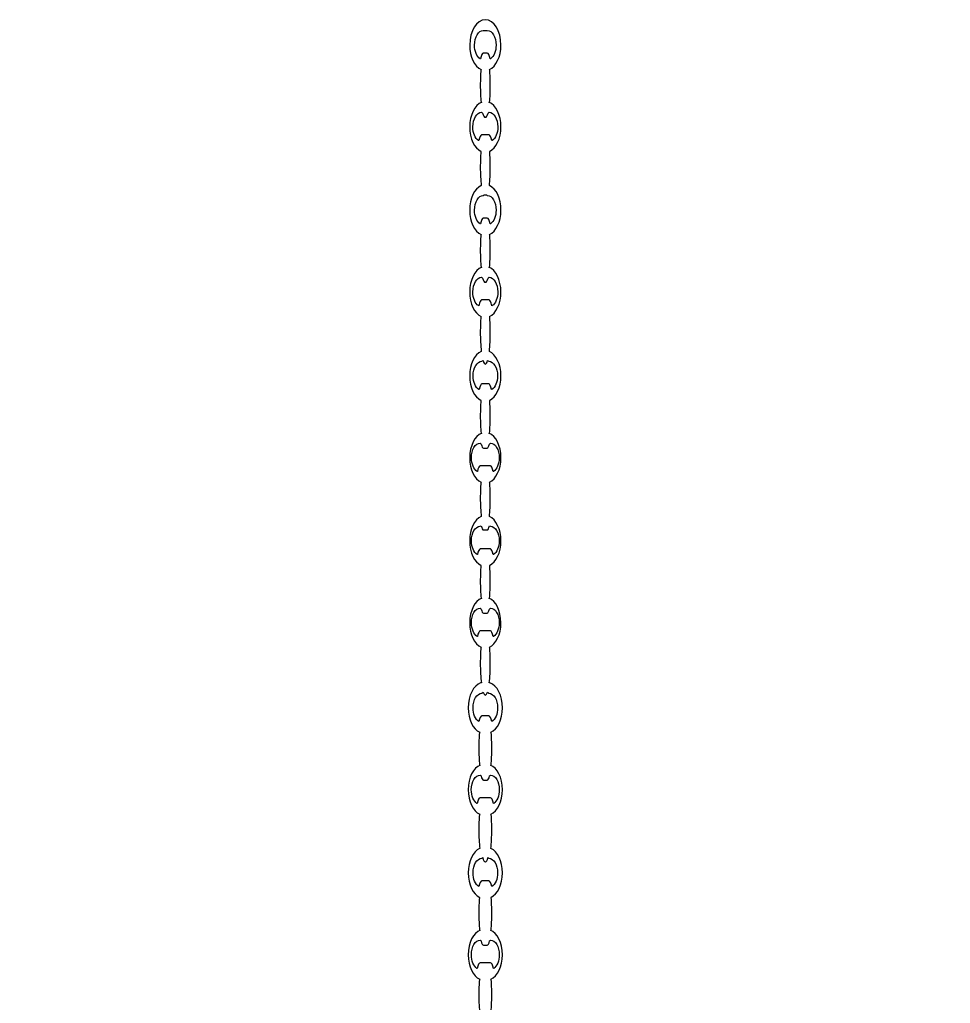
# Model space of a CAD drawing. Header units: centimetres. Extents: x -4.6 to 4.6, y -10 to 9.8.
# Drawn here: x -4.57 to 4.57, y 0.11 to 9.77 of the extents above; entities that cross this region are included whole.
import ezdxf

# ---------------------------------------------------------------- set-up
doc = ezdxf.new("R2010")
doc.units = ezdxf.units.CM
doc.header["$MEASUREMENT"] = 0
doc.layers.add('Camada 1', color=7, linetype='Continuous')

msp = doc.modelspace()

# ---------------------------------------------------------------- linework, layer by layer
at = {"layer": 'Camada 1'}
for points, knots in [([(0.22364, -3.72761), (0.48933, -3.82469), (0.67899, -4.07964), (0.67899, -4.37891), (0.67899, -4.37891), (0.81279, -4.36677), (4.57064, -7.48014), (1.90729, -8.47739), (1.90729, -8.47739), (1.90729, -8.47739), (1.90824, -8.47596), (1.90824, -8.47596), (1.90824, -8.47596), (2.31419, -8.7538), (2.29757, -9.52284), (2.00349, -9.69122), (2.00349, -9.69122), (1.41426, -9.98269), (1.21318, -9.41137), (1.31134, -9.2618), (1.31134, -9.2618), (1.40942, -9.11213), (1.52822, -9.04767), (1.69954, -9.16266), (1.69954, -9.16266), (1.8602, -9.27011), (1.68951, -9.53133), (1.55584, -9.45121), (1.55584, -9.45121), (1.71247, -9.56551), (1.8635, -9.48719), (1.9221, -9.36869), (1.9221, -9.36869), (1.96896, -9.27466), (2.00394, -9.13255), (1.88273, -8.97745), (1.88273, -8.97745), (1.88273, -8.97745), (0.05867, -8.97744), (0.05867, -8.97744), (0.05867, -8.97744), (0.05867, -8.97744), (0.00004, -8.97744), (0.00004, -8.97744), (0.00004, -8.97744), (0.00004, -8.97744), (-1.88271, -8.97744), (-1.88271, -8.97744), (-1.88271, -8.97744), (-2.00392, -9.13254), (-1.96896, -9.27465), (-1.92208, -9.36868), (-1.92208, -9.36868), (-1.86345, -9.48719), (-1.71245, -9.5655), (-1.55582, -9.4512), (-1.55582, -9.4512), (-1.68946, -9.53129), (-1.86014, -9.27007), (-1.69949, -9.16265), (-1.69949, -9.16265), (-1.5282, -9.04766), (-1.40937, -9.11211), (-1.31129, -9.26179), (-1.31129, -9.26179), (-1.21316, -9.41136), (-1.41424, -9.98267), (-2.00344, -9.69121), (-2.00344, -9.69121), (-2.29752, -9.52286), (-2.31414, -8.75379), (-1.90822, -8.47595), (-1.90822, -8.47595), (-1.90822, -8.47595), (-1.90724, -8.47738), (-1.90724, -8.47738), (-1.90724, -8.47738), (-4.57061, -7.48014), (-0.81276, -4.36676), (-0.67896, -4.37891), (-0.67896, -4.37891), (-0.67896, -4.07961), (-0.48933, -3.82469), (-0.22361, -3.72761), (-0.22361, -3.72761), (-0.22361, -3.72761), (-0.21784, -3.68856), (-0.21784, -3.68856), (-0.21784, -3.68856), (-0.24337, -3.6517), (-0.25835, -3.60696), (-0.25835, -3.55876), (-0.25835, -3.55876), (-0.25835, -3.43274), (-0.15625, -3.33064), (-0.03023, -3.33064), (-0.03023, -3.33064), (-0.03023, -3.33064), (-0.03833, -3.31688), (-0.03833, -3.31688), (-0.03833, -3.31688), (-0.05188, -3.26068), (-0.06079, -3.16321), (-0.06079, -3.05238), (-0.06079, -3.05238), (-0.06079, -2.99859), (-0.0587, -2.94795), (-0.05494, -2.9036), (-0.05494, -2.9036), (-0.05494, -2.9036), (-0.05211, -2.89852), (-0.05211, -2.89852), (-0.05211, -2.89852), (-0.11709, -2.86957), (-0.16485, -2.77298), (-0.16485, -2.6582), (-0.16485, -2.6582), (-0.16485, -2.54051), (-0.11468, -2.44188), (-0.04716, -2.41579), (-0.04716, -2.41579), (-0.04716, -2.41579), (-0.05317, -2.41624), (-0.05317, -2.41624), (-0.05317, -2.41624), (-0.05796, -2.36766), (-0.06082, -2.31012), (-0.06082, -2.24847), (-0.06082, -2.24847), (-0.06082, -2.19468), (-0.05873, -2.14404), (-0.05497, -2.09969), (-0.05497, -2.09969), (-0.05497, -2.09969), (-0.05219, -2.09461), (-0.05219, -2.09461), (-0.05219, -2.09461), (-0.11712, -2.06566), (-0.16488, -1.96907), (-0.16488, -1.85429), (-0.16488, -1.85429), (-0.16488, -1.73988), (-0.11749, -1.6435), (-0.0528, -1.61426), (-0.0528, -1.61426), (-0.0528, -1.61426), (-0.05169, -1.61421), (-0.05169, -1.61421), (-0.05169, -1.61421), (-0.05738, -1.56275), (-0.06074, -1.49975), (-0.06074, -1.43178), (-0.06074, -1.43178), (-0.06074, -1.37799), (-0.05865, -1.32735), (-0.05497, -1.283), (-0.05497, -1.283), (-0.05497, -1.283), (-0.05214, -1.27792), (-0.05214, -1.27792), (-0.05214, -1.27792), (-0.11712, -1.24897), (-0.16488, -1.15238), (-0.16488, -1.0376), (-0.16488, -1.0376), (-0.16488, -0.91991), (-0.11471, -0.82125), (-0.04719, -0.79516), (-0.04719, -0.79516), (-0.04719, -0.79516), (-0.0532, -0.79561), (-0.0532, -0.79561), (-0.0532, -0.79561), (-0.05799, -0.74703), (-0.06077, -0.68949), (-0.06077, -0.62784), (-0.06077, -0.62784), (-0.06077, -0.57405), (-0.05868, -0.52338), (-0.055, -0.47906), (-0.055, -0.47906), (-0.055, -0.47906), (-0.05222, -0.47398), (-0.05222, -0.47398), (-0.05222, -0.47398), (-0.11715, -0.44503), (-0.16491, -0.34841), (-0.16491, -0.23366), (-0.16491, -0.23366), (-0.16491, -0.1187), (-0.11699, -0.02191), (-0.05185, 0.00682), (-0.05185, 0.00682), (-0.05185, 0.00682), (-0.05132, 0.00992), (-0.05132, 0.00992), (-0.05132, 0.00992), (-0.0573, 0.06215), (-0.06082, 0.12668), (-0.06082, 0.1965), (-0.06082, 0.1965), (-0.06082, 0.25029), (-0.05873, 0.30093), (-0.05497, 0.34528), (-0.05497, 0.34528), (-0.05497, 0.34528), (-0.05214, 0.35036), (-0.05214, 0.35036), (-0.05214, 0.35036), (-0.11712, 0.37931), (-0.16488, 0.4759), (-0.16488, 0.59068), (-0.16488, 0.59068), (-0.16488, 0.70837), (-0.11471, 0.807), (-0.04719, 0.83312), (-0.04719, 0.83312), (-0.04719, 0.83312), (-0.0532, 0.83267), (-0.0532, 0.83267), (-0.0532, 0.83267), (-0.05799, 0.88125), (-0.06085, 0.93879), (-0.06085, 1.00044), (-0.06085, 1.00044), (-0.06085, 1.05423), (-0.05876, 1.10487), (-0.055, 1.14922), (-0.055, 1.14922), (-0.055, 1.14922), (-0.05222, 1.1543), (-0.05222, 1.1543), (-0.05222, 1.1543), (-0.11715, 1.18325), (-0.16491, 1.27984), (-0.16491, 1.39462), (-0.16491, 1.39462), (-0.16491, 1.50903), (-0.11752, 1.60541), (-0.05283, 1.63465), (-0.05283, 1.63465), (-0.05283, 1.63465), (-0.05172, 1.63473), (-0.05172, 1.63473), (-0.05172, 1.63473), (-0.05741, 1.68619), (-0.06077, 1.74916), (-0.06077, 1.81713), (-0.06077, 1.81713), (-0.06077, 1.87092), (-0.05868, 1.92159), (-0.055, 1.96591), (-0.055, 1.96591), (-0.055, 1.96591), (-0.05217, 1.97099), (-0.05217, 1.97099), (-0.05217, 1.97099), (-0.11715, 1.99994), (-0.16491, 2.09656), (-0.16491, 2.21131), (-0.16491, 2.21131), (-0.16491, 2.329), (-0.11474, 2.42763), (-0.04722, 2.45375), (-0.04722, 2.45375), (-0.04722, 2.45375), (-0.05323, 2.4533), (-0.05323, 2.4533), (-0.05323, 2.4533), (-0.05802, 2.50188), (-0.0608, 2.55942), (-0.0608, 2.62107), (-0.0608, 2.62107), (-0.0608, 2.67486), (-0.05871, 2.7255), (-0.05503, 2.76985), (-0.05503, 2.76985), (-0.05503, 2.76985), (-0.05225, 2.77493), (-0.05225, 2.77493), (-0.05225, 2.77493), (-0.11718, 2.80385), (-0.16494, 2.90047), (-0.16494, 3.01525), (-0.16494, 3.01525), (-0.16494, 3.13564), (-0.11247, 3.23607), (-0.0426, 3.25933), (-0.0426, 3.25933), (-0.0426, 3.25933), (-0.0354, 3.25997), (-0.0354, 3.25997), (-0.0354, 3.25997), (-0.04207, 3.31376), (-0.04604, 3.38189), (-0.04604, 3.45603), (-0.04604, 3.45603), (-0.04604, 3.50982), (-0.04395, 3.56046), (-0.04019, 3.60481), (-0.04019, 3.60481), (-0.04019, 3.60481), (-0.03736, 3.60989), (-0.03736, 3.60989), (-0.03736, 3.60989), (-0.10234, 3.63884), (-0.15013, 3.73546), (-0.15013, 3.85021), (-0.15013, 3.85021), (-0.15013, 3.9679), (-0.09996, 4.06656), (-0.03244, 4.09265), (-0.03244, 4.09265), (-0.03244, 4.09265), (-0.03842, 4.0922), (-0.03842, 4.0922), (-0.03842, 4.0922), (-0.04321, 4.1408), (-0.04607, 4.19832), (-0.04607, 4.25997), (-0.04607, 4.25997), (-0.04607, 4.31376), (-0.04398, 4.36443), (-0.04022, 4.40875), (-0.04022, 4.40875), (-0.04022, 4.40875), (-0.03747, 4.41383), (-0.03747, 4.41383), (-0.03747, 4.41383), (-0.10237, 4.44278), (-0.15016, 4.5394), (-0.15016, 4.65415), (-0.15016, 4.65415), (-0.15016, 4.76856), (-0.10275, 4.86494), (-0.03808, 4.89418), (-0.03808, 4.89418), (-0.03808, 4.89418), (-0.03697, 4.89426), (-0.03697, 4.89426), (-0.03697, 4.89426), (-0.04274, 4.94572), (-0.0461, 5.00869), (-0.0461, 5.07669), (-0.0461, 5.07669), (-0.0461, 5.13048), (-0.04401, 5.18112), (-0.04033, 5.22547), (-0.04033, 5.22547), (-0.04033, 5.22547), (-0.0375, 5.23055), (-0.0375, 5.23055), (-0.0375, 5.23055), (-0.10248, 5.2595), (-0.15024, 5.35609), (-0.15024, 5.47087), (-0.15024, 5.47087), (-0.15024, 5.58856), (-0.10002, 5.68719), (-0.03247, 5.71331), (-0.03247, 5.71331), (-0.03247, 5.71331), (-0.03853, 5.71286), (-0.03853, 5.71286), (-0.03853, 5.71286), (-0.04332, 5.76144), (-0.0461, 5.81898), (-0.0461, 5.88063), (-0.0461, 5.88063), (-0.0461, 5.93442), (-0.04401, 5.98506), (-0.04025, 6.02941), (-0.04025, 6.02941), (-0.04025, 6.02941), (-0.0375, 6.03449), (-0.0375, 6.03449), (-0.0375, 6.03449), (-0.10248, 6.06344), (-0.15024, 6.16006), (-0.15024, 6.27481), (-0.15024, 6.27481), (-0.15024, 6.38977), (-0.10232, 6.48656), (-0.03721, 6.51529), (-0.03721, 6.51529), (-0.03721, 6.51529), (-0.0366, 6.51839), (-0.0366, 6.51839), (-0.0366, 6.51839), (-0.04261, 6.57062), (-0.0461, 6.63515), (-0.0461, 6.70497), (-0.0461, 6.70497), (-0.0461, 6.75876), (-0.04401, 6.8094), (-0.04025, 6.85372), (-0.04025, 6.85372), (-0.04025, 6.85372), (-0.03742, 6.8588), (-0.03742, 6.8588), (-0.03742, 6.8588), (-0.1024, 6.88775), (-0.15019, 6.98437), (-0.15019, 7.09912), (-0.15019, 7.09912), (-0.15019, 7.21681), (-0.10002, 7.31544), (-0.0325, 7.34156), (-0.0325, 7.34156), (-0.0325, 7.34156), (-0.03848, 7.34111), (-0.03848, 7.34111), (-0.03848, 7.34111), (-0.04327, 7.38969), (-0.04613, 7.44723), (-0.04613, 7.50888), (-0.04613, 7.50888), (-0.04613, 7.56267), (-0.04404, 7.61331), (-0.04028, 7.65766), (-0.04028, 7.65766), (-0.04028, 7.65766), (-0.03753, 7.66274), (-0.03753, 7.66274), (-0.03753, 7.66274), (-0.10243, 7.69169), (-0.15022, 7.78828), (-0.15022, 7.90306), (-0.15022, 7.90306), (-0.15022, 8.01747), (-0.10281, 8.11385), (-0.03814, 8.14309), (-0.03814, 8.14309), (-0.03814, 8.14309), (-0.03703, 8.14317), (-0.03703, 8.14317), (-0.03703, 8.14317), (-0.0428, 8.19463), (-0.04616, 8.2576), (-0.04616, 8.3256), (-0.04616, 8.3256), (-0.04616, 8.37939), (-0.04407, 8.43003), (-0.04039, 8.47438), (-0.04039, 8.47438), (-0.04039, 8.47438), (-0.03756, 8.47946), (-0.03756, 8.47946), (-0.03756, 8.47946), (-0.10254, 8.50841), (-0.1503, 8.60503), (-0.1503, 8.71978), (-0.1503, 8.71978), (-0.1503, 8.83747), (-0.10008, 8.9361), (-0.03253, 8.96219), (-0.03253, 8.96219), (-0.03253, 8.96219), (-0.03859, 8.96174), (-0.03859, 8.96174), (-0.03859, 8.96174), (-0.04338, 9.01032), (-0.04616, 9.06786), (-0.04616, 9.12951), (-0.04616, 9.12951), (-0.04616, 9.1833), (-0.04407, 9.23397), (-0.04031, 9.27829), (-0.04031, 9.27829), (-0.04031, 9.27829), (-0.03756, 9.28337), (-0.03756, 9.28337), (-0.03756, 9.28337), (-0.10254, 9.31232), (-0.1503, 9.40894), (-0.1503, 9.52369), (-0.1503, 9.52369), (-0.1503, 9.6613), (-0.08164, 9.77285), (0.00303, 9.77285), (0.00303, 9.77285), (0.08772, 9.77285), (0.15636, 9.6613), (0.15636, 9.52369), (0.15636, 9.52369), (0.15636, 9.40891), (0.10858, 9.31229), (0.04359, 9.28337), (0.04359, 9.28337), (0.04359, 9.28337), (0.04634, 9.27829), (0.04634, 9.27829), (0.04634, 9.27829), (0.0501, 9.23397), (0.05219, 9.18333), (0.05219, 9.12951), (0.05219, 9.12951), (0.05219, 9.06786), (0.04944, 9.01032), (0.04465, 8.96174), (0.04465, 8.96174), (0.04465, 8.96174), (0.03859, 8.96219), (0.03859, 8.96219), (0.03859, 8.96219), (0.10614, 8.9361), (0.15636, 8.83747), (0.15636, 8.71978), (0.15636, 8.71978), (0.15636, 8.605), (0.10858, 8.50838), (0.04359, 8.47946), (0.04359, 8.47946), (0.04359, 8.47946), (0.04642, 8.47438), (0.04642, 8.47438), (0.04642, 8.47438), (0.0501, 8.43006), (0.05219, 8.37942), (0.05219, 8.3256), (0.05219, 8.3256), (0.05219, 8.25763), (0.04883, 8.19466), (0.04306, 8.14317), (0.04306, 8.14317), (0.04306, 8.14317), (0.04417, 8.14309), (0.04417, 8.14309), (0.04417, 8.14309), (0.10886, 8.11385), (0.15625, 8.01747), (0.15625, 7.90306), (0.15625, 7.90306), (0.15625, 7.78828), (0.10847, 7.69168), (0.04356, 7.66274), (0.04356, 7.66274), (0.04356, 7.66274), (0.04631, 7.65766), (0.04631, 7.65766), (0.04631, 7.65766), (0.05007, 7.61334), (0.05216, 7.5627), (0.05216, 7.50888), (0.05216, 7.50888), (0.05216, 7.44721), (0.04933, 7.38969), (0.04454, 7.34111), (0.04454, 7.34111), (0.04454, 7.34111), (0.03853, 7.34156), (0.03853, 7.34156), (0.03853, 7.34156), (0.10608, 7.31547), (0.15622, 7.21684), (0.15622, 7.09912), (0.15622, 7.09912), (0.15622, 6.98434), (0.10844, 6.88772), (0.04345, 6.8588), (0.04345, 6.8588), (0.04345, 6.8588), (0.04628, 6.85372), (0.04628, 6.85372), (0.04628, 6.85372), (0.05004, 6.8094), (0.05213, 6.75876), (0.05213, 6.70497), (0.05213, 6.70497), (0.05213, 6.63515), (0.04861, 6.57061), (0.04263, 6.51839), (0.04263, 6.51839), (0.04263, 6.51839), (0.04321, 6.51529), (0.04321, 6.51529), (0.04321, 6.51529), (0.10835, 6.48658), (0.15627, 6.38977), (0.15627, 6.27481), (0.15627, 6.27481), (0.15627, 6.16003), (0.10849, 6.06341), (0.0435, 6.03449), (0.0435, 6.03449), (0.0435, 6.03449), (0.04625, 6.02941), (0.04625, 6.02941), (0.04625, 6.02941), (0.05001, 5.98509), (0.0521, 5.93445), (0.0521, 5.88063), (0.0521, 5.88063), (0.0521, 5.81898), (0.04935, 5.76144), (0.04456, 5.71286), (0.04456, 5.71286), (0.04456, 5.71286), (0.0385, 5.71331), (0.0385, 5.71331), (0.0385, 5.71331), (0.10605, 5.68722), (0.15627, 5.58859), (0.15627, 5.47087), (0.15627, 5.47087), (0.15627, 5.35609), (0.10849, 5.25949), (0.0435, 5.23055), (0.0435, 5.23055), (0.0435, 5.23055), (0.04633, 5.22547), (0.04633, 5.22547), (0.04633, 5.22547), (0.05001, 5.18115), (0.0521, 5.13051), (0.0521, 5.07669), (0.0521, 5.07669), (0.0521, 5.00872), (0.04874, 4.94575), (0.04297, 4.89426), (0.04297, 4.89426), (0.04297, 4.89426), (0.04408, 4.89418), (0.04408, 4.89418), (0.04408, 4.89418), (0.10877, 4.86494), (0.15616, 4.76856), (0.15616, 4.65415), (0.15616, 4.65415), (0.15616, 4.53937), (0.10838, 4.44275), (0.04347, 4.41383), (0.04347, 4.41383), (0.04347, 4.41383), (0.04622, 4.40875), (0.04622, 4.40875), (0.04622, 4.40875), (0.04998, 4.36443), (0.05207, 4.31379), (0.05207, 4.25997), (0.05207, 4.25997), (0.05207, 4.19832), (0.04924, 4.1408), (0.04445, 4.0922), (0.04445, 4.0922), (0.04445, 4.0922), (0.03844, 4.09265), (0.03844, 4.09265), (0.03844, 4.09265), (0.10599, 4.06656), (0.15613, 3.96793), (0.15613, 3.85021), (0.15613, 3.85021), (0.15613, 3.73546), (0.10835, 3.63883), (0.04336, 3.60989), (0.04336, 3.60989), (0.04336, 3.60989), (0.04619, 3.60481), (0.04619, 3.60481), (0.04619, 3.60481), (0.04995, 3.56049), (0.05204, 3.50985), (0.05204, 3.45603), (0.05204, 3.45603), (0.05204, 3.38192), (0.0481, 3.31379), (0.04143, 3.25997), (0.04143, 3.25997), (0.04143, 3.25997), (0.0486, 3.25933), (0.0486, 3.25933), (0.0486, 3.25933), (0.11845, 3.2361), (0.17094, 3.13566), (0.17094, 3.01525), (0.17094, 3.01525), (0.17094, 2.90047), (0.12316, 2.80385), (0.05825, 2.77493), (0.05825, 2.77493), (0.05825, 2.77493), (0.061, 2.76985), (0.061, 2.76985), (0.061, 2.76985), (0.06468, 2.72553), (0.06677, 2.67489), (0.06677, 2.62107), (0.06677, 2.62107), (0.06677, 2.5594), (0.06402, 2.50188), (0.0592, 2.4533), (0.0592, 2.4533), (0.0592, 2.4533), (0.05322, 2.45375), (0.05322, 2.45375), (0.05322, 2.45375), (0.12074, 2.42766), (0.17091, 2.32903), (0.17091, 2.21131), (0.17091, 2.21131), (0.17091, 2.09653), (0.12313, 1.99991), (0.05814, 1.97099), (0.05814, 1.97099), (0.05814, 1.97099), (0.06097, 1.96591), (0.06097, 1.96591), (0.06097, 1.96591), (0.06465, 1.92159), (0.06674, 1.87095), (0.06674, 1.81713), (0.06674, 1.81713), (0.06674, 1.74916), (0.06338, 1.68619), (0.05766, 1.63473), (0.05766, 1.63473), (0.05766, 1.63473), (0.0588, 1.63465), (0.0588, 1.63465), (0.0588, 1.63465), (0.12346, 1.60541), (0.17088, 1.50903), (0.17088, 1.39462), (0.17088, 1.39462), (0.17088, 1.27984), (0.1231, 1.18324), (0.05819, 1.1543), (0.05819, 1.1543), (0.05819, 1.1543), (0.06094, 1.14922), (0.06094, 1.14922), (0.06094, 1.14922), (0.0647, 1.1049), (0.06679, 1.05426), (0.06679, 1.00044), (0.06679, 1.00044), (0.06679, 0.93879), (0.06396, 0.88125), (0.05914, 0.83267), (0.05914, 0.83267), (0.05914, 0.83267), (0.05316, 0.83312), (0.05316, 0.83312), (0.05316, 0.83312), (0.12068, 0.80703), (0.17085, 0.7084), (0.17085, 0.59068), (0.17085, 0.59068), (0.17085, 0.4759), (0.12307, 0.3793), (0.05808, 0.35036), (0.05808, 0.35036), (0.05808, 0.35036), (0.06091, 0.34528), (0.06091, 0.34528), (0.06091, 0.34528), (0.06467, 0.30096), (0.06676, 0.25032), (0.06676, 0.1965), (0.06676, 0.1965), (0.06676, 0.12668), (0.06324, 0.06214), (0.05726, 0.00992), (0.05726, 0.00992), (0.05726, 0.00992), (0.05779, 0.00682), (0.05779, 0.00682), (0.05779, 0.00682), (0.12293, -0.02189), (0.17085, -0.1187), (0.17085, -0.23366), (0.17085, -0.23366), (0.17085, -0.34844), (0.12307, -0.44506), (0.05816, -0.47398), (0.05816, -0.47398), (0.05816, -0.47398), (0.06091, -0.47906), (0.06091, -0.47906), (0.06091, -0.47906), (0.06459, -0.52338), (0.06668, -0.57402), (0.06668, -0.62784), (0.06668, -0.62784), (0.06668, -0.68949), (0.06393, -0.74703), (0.05911, -0.79561), (0.05911, -0.79561), (0.05911, -0.79561), (0.05313, -0.79516), (0.05313, -0.79516), (0.05313, -0.79516), (0.12065, -0.82125), (0.17082, -0.91988), (0.17082, -1.0376), (0.17082, -1.0376), (0.17082, -1.15238), (0.12304, -1.24898), (0.05805, -1.27792), (0.05805, -1.27792), (0.05805, -1.27792), (0.06088, -1.283), (0.06088, -1.283), (0.06088, -1.283), (0.06456, -1.32734), (0.06665, -1.37799), (0.06665, -1.43178), (0.06665, -1.43178), (0.06665, -1.49973), (0.06329, -1.56272), (0.05757, -1.61421), (0.05757, -1.61421), (0.05757, -1.61421), (0.05871, -1.61426), (0.05871, -1.61426), (0.05871, -1.61426), (0.12337, -1.6435), (0.17079, -1.73988), (0.17079, -1.85429), (0.17079, -1.85429), (0.17079, -1.96907), (0.12301, -2.06567), (0.0581, -2.09461), (0.0581, -2.09461), (0.0581, -2.09461), (0.06085, -2.09969), (0.06085, -2.09969), (0.06085, -2.09969), (0.06461, -2.14403), (0.0667, -2.19468), (0.0667, -2.24847), (0.0667, -2.24847), (0.0667, -2.31012), (0.06387, -2.36766), (0.05905, -2.41624), (0.05905, -2.41624), (0.05905, -2.41624), (0.05307, -2.41579), (0.05307, -2.41579), (0.05307, -2.41579), (0.12059, -2.44188), (0.17076, -2.54051), (0.17076, -2.6582), (0.17076, -2.6582), (0.17076, -2.77298), (0.12298, -2.86958), (0.05799, -2.89852), (0.05799, -2.89852), (0.05799, -2.89852), (0.06082, -2.9036), (0.06082, -2.9036), (0.06082, -2.9036), (0.06458, -2.94794), (0.06667, -2.99859), (0.06667, -3.05238), (0.06667, -3.05238), (0.06667, -3.16321), (0.05775, -3.26069), (0.04421, -3.31688), (0.04421, -3.31688), (0.04421, -3.31688), (0.03611, -3.33064), (0.03611, -3.33064), (0.03611, -3.33064), (0.1621, -3.33064), (0.26423, -3.43274), (0.26423, -3.55876), (0.26423, -3.55876), (0.26423, -3.60697), (0.24925, -3.65173), (0.22372, -3.68856), (0.22372, -3.68856), (0.22372, -3.68856), (0.22364, -3.72761), (0.22364, -3.72761)], [0, 0, 0, 0, 0.0045455, 0.0045455, 0.0045455, 0.0045455, 0.0090909, 0.0090909, 0.0090909, 0.0090909, 0.0136364, 0.0136364, 0.0136364, 0.0136364, 0.0181818, 0.0181818, 0.0181818, 0.0181818, 0.0227273, 0.0227273, 0.0227273, 0.0227273, 0.0272727, 0.0272727, 0.0272727, 0.0272727, 0.0318182, 0.0318182, 0.0318182, 0.0318182, 0.0363636, 0.0363636, 0.0363636, 0.0363636, 0.0409091, 0.0409091, 0.0409091, 0.0409091, 0.0454545, 0.0454545, 0.0454545, 0.0454545, 0.05, 0.05, 0.05, 0.05, 0.0545455, 0.0545455, 0.0545455, 0.0545455, 0.0590909, 0.0590909, 0.0590909, 0.0590909, 0.0636364, 0.0636364, 0.0636364, 0.0636364, 0.0681818, 0.0681818, 0.0681818, 0.0681818, 0.0727273, 0.0727273, 0.0727273, 0.0727273, 0.0772727, 0.0772727, 0.0772727, 0.0772727, 0.0818182, 0.0818182, 0.0818182, 0.0818182, 0.0863636, 0.0863636, 0.0863636, 0.0863636, 0.0909091, 0.0909091, 0.0909091, 0.0909091, 0.0954545, 0.0954545, 0.0954545, 0.0954545, 0.1, 0.1, 0.1, 0.1, 0.1045455, 0.1045455, 0.1045455, 0.1045455, 0.1090909, 0.1090909, 0.1090909, 0.1090909, 0.1136364, 0.1136364, 0.1136364, 0.1136364, 0.1181818, 0.1181818, 0.1181818, 0.1181818, 0.1227273, 0.1227273, 0.1227273, 0.1227273, 0.1272727, 0.1272727, 0.1272727, 0.1272727, 0.1318182, 0.1318182, 0.1318182, 0.1318182, 0.1363636, 0.1363636, 0.1363636, 0.1363636, 0.1409091, 0.1409091, 0.1409091, 0.1409091, 0.1454545, 0.1454545, 0.1454545, 0.1454545, 0.15, 0.15, 0.15, 0.15, 0.1545455, 0.1545455, 0.1545455, 0.1545455, 0.1590909, 0.1590909, 0.1590909, 0.1590909, 0.1636364, 0.1636364, 0.1636364, 0.1636364, 0.1681818, 0.1681818, 0.1681818, 0.1681818, 0.1727273, 0.1727273, 0.1727273, 0.1727273, 0.1772727, 0.1772727, 0.1772727, 0.1772727, 0.1818182, 0.1818182, 0.1818182, 0.1818182, 0.1863636, 0.1863636, 0.1863636, 0.1863636, 0.1909091, 0.1909091, 0.1909091, 0.1909091, 0.1954545, 0.1954545, 0.1954545, 0.1954545, 0.2, 0.2, 0.2, 0.2, 0.2045455, 0.2045455, 0.2045455, 0.2045455, 0.2090909, 0.2090909, 0.2090909, 0.2090909, 0.2136364, 0.2136364, 0.2136364, 0.2136364, 0.2181818, 0.2181818, 0.2181818, 0.2181818, 0.2227273, 0.2227273, 0.2227273, 0.2227273, 0.2272727, 0.2272727, 0.2272727, 0.2272727, 0.2318182, 0.2318182, 0.2318182, 0.2318182, 0.2363636, 0.2363636, 0.2363636, 0.2363636, 0.2409091, 0.2409091, 0.2409091, 0.2409091, 0.2454545, 0.2454545, 0.2454545, 0.2454545, 0.25, 0.25, 0.25, 0.25, 0.2545455, 0.2545455, 0.2545455, 0.2545455, 0.2590909, 0.2590909, 0.2590909, 0.2590909, 0.2636364, 0.2636364, 0.2636364, 0.2636364, 0.2681818, 0.2681818, 0.2681818, 0.2681818, 0.2727273, 0.2727273, 0.2727273, 0.2727273, 0.2772727, 0.2772727, 0.2772727, 0.2772727, 0.2818182, 0.2818182, 0.2818182, 0.2818182, 0.2863636, 0.2863636, 0.2863636, 0.2863636, 0.2909091, 0.2909091, 0.2909091, 0.2909091, 0.2954545, 0.2954545, 0.2954545, 0.2954545, 0.3, 0.3, 0.3, 0.3, 0.3045455, 0.3045455, 0.3045455, 0.3045455, 0.3090909, 0.3090909, 0.3090909, 0.3090909, 0.3136364, 0.3136364, 0.3136364, 0.3136364, 0.3181818, 0.3181818, 0.3181818, 0.3181818, 0.3227273, 0.3227273, 0.3227273, 0.3227273, 0.3272727, 0.3272727, 0.3272727, 0.3272727, 0.3318182, 0.3318182, 0.3318182, 0.3318182, 0.3363636, 0.3363636, 0.3363636, 0.3363636, 0.3409091, 0.3409091, 0.3409091, 0.3409091, 0.3454545, 0.3454545, 0.3454545, 0.3454545, 0.35, 0.35, 0.35, 0.35, 0.3545455, 0.3545455, 0.3545455, 0.3545455, 0.3590909, 0.3590909, 0.3590909, 0.3590909, 0.3636364, 0.3636364, 0.3636364, 0.3636364, 0.3681818, 0.3681818, 0.3681818, 0.3681818, 0.3727273, 0.3727273, 0.3727273, 0.3727273, 0.3772727, 0.3772727, 0.3772727, 0.3772727, 0.3818182, 0.3818182, 0.3818182, 0.3818182, 0.3863636, 0.3863636, 0.3863636, 0.3863636, 0.3909091, 0.3909091, 0.3909091, 0.3909091, 0.3954545, 0.3954545, 0.3954545, 0.3954545, 0.4, 0.4, 0.4, 0.4, 0.4045455, 0.4045455, 0.4045455, 0.4045455, 0.4090909, 0.4090909, 0.4090909, 0.4090909, 0.4136364, 0.4136364, 0.4136364, 0.4136364, 0.4181818, 0.4181818, 0.4181818, 0.4181818, 0.4227273, 0.4227273, 0.4227273, 0.4227273, 0.4272727, 0.4272727, 0.4272727, 0.4272727, 0.4318182, 0.4318182, 0.4318182, 0.4318182, 0.4363636, 0.4363636, 0.4363636, 0.4363636, 0.4409091, 0.4409091, 0.4409091, 0.4409091, 0.4454545, 0.4454545, 0.4454545, 0.4454545, 0.45, 0.45, 0.45, 0.45, 0.4545455, 0.4545455, 0.4545455, 0.4545455, 0.4590909, 0.4590909, 0.4590909, 0.4590909, 0.4636364, 0.4636364, 0.4636364, 0.4636364, 0.4681818, 0.4681818, 0.4681818, 0.4681818, 0.4727273, 0.4727273, 0.4727273, 0.4727273, 0.4772727, 0.4772727, 0.4772727, 0.4772727, 0.4818182, 0.4818182, 0.4818182, 0.4818182, 0.4863636, 0.4863636, 0.4863636, 0.4863636, 0.4909091, 0.4909091, 0.4909091, 0.4909091, 0.4954545, 0.4954545, 0.4954545, 0.4954545, 0.5, 0.5, 0.5, 0.5, 0.5045455, 0.5045455, 0.5045455, 0.5045455, 0.5090909, 0.5090909, 0.5090909, 0.5090909, 0.5136364, 0.5136364, 0.5136364, 0.5136364, 0.5181818, 0.5181818, 0.5181818, 0.5181818, 0.5227273, 0.5227273, 0.5227273, 0.5227273, 0.5272727, 0.5272727, 0.5272727, 0.5272727, 0.5318182, 0.5318182, 0.5318182, 0.5318182, 0.5363636, 0.5363636, 0.5363636, 0.5363636, 0.5409091, 0.5409091, 0.5409091, 0.5409091, 0.5454545, 0.5454545, 0.5454545, 0.5454545, 0.55, 0.55, 0.55, 0.55, 0.5545455, 0.5545455, 0.5545455, 0.5545455, 0.5590909, 0.5590909, 0.5590909, 0.5590909, 0.5636364, 0.5636364, 0.5636364, 0.5636364, 0.5681818, 0.5681818, 0.5681818, 0.5681818, 0.5727273, 0.5727273, 0.5727273, 0.5727273, 0.5772727, 0.5772727, 0.5772727, 0.5772727, 0.5818182, 0.5818182, 0.5818182, 0.5818182, 0.5863636, 0.5863636, 0.5863636, 0.5863636, 0.5909091, 0.5909091, 0.5909091, 0.5909091, 0.5954545, 0.5954545, 0.5954545, 0.5954545, 0.6, 0.6, 0.6, 0.6, 0.6045455, 0.6045455, 0.6045455, 0.6045455, 0.6090909, 0.6090909, 0.6090909, 0.6090909, 0.6136364, 0.6136364, 0.6136364, 0.6136364, 0.6181818, 0.6181818, 0.6181818, 0.6181818, 0.6227273, 0.6227273, 0.6227273, 0.6227273, 0.6272727, 0.6272727, 0.6272727, 0.6272727, 0.6318182, 0.6318182, 0.6318182, 0.6318182, 0.6363636, 0.6363636, 0.6363636, 0.6363636, 0.6409091, 0.6409091, 0.6409091, 0.6409091, 0.6454545, 0.6454545, 0.6454545, 0.6454545, 0.65, 0.65, 0.65, 0.65, 0.6545455, 0.6545455, 0.6545455, 0.6545455, 0.6590909, 0.6590909, 0.6590909, 0.6590909, 0.6636364, 0.6636364, 0.6636364, 0.6636364, 0.6681818, 0.6681818, 0.6681818, 0.6681818, 0.6727273, 0.6727273, 0.6727273, 0.6727273, 0.6772727, 0.6772727, 0.6772727, 0.6772727, 0.6818182, 0.6818182, 0.6818182, 0.6818182, 0.6863636, 0.6863636, 0.6863636, 0.6863636, 0.6909091, 0.6909091, 0.6909091, 0.6909091, 0.6954545, 0.6954545, 0.6954545, 0.6954545, 0.7, 0.7, 0.7, 0.7, 0.7045455, 0.7045455, 0.7045455, 0.7045455, 0.7090909, 0.7090909, 0.7090909, 0.7090909, 0.7136364, 0.7136364, 0.7136364, 0.7136364, 0.7181818, 0.7181818, 0.7181818, 0.7181818, 0.7227273, 0.7227273, 0.7227273, 0.7227273, 0.7272727, 0.7272727, 0.7272727, 0.7272727, 0.7318182, 0.7318182, 0.7318182, 0.7318182, 0.7363636, 0.7363636, 0.7363636, 0.7363636, 0.7409091, 0.7409091, 0.7409091, 0.7409091, 0.7454545, 0.7454545, 0.7454545, 0.7454545, 0.75, 0.75, 0.75, 0.75, 0.7545455, 0.7545455, 0.7545455, 0.7545455, 0.7590909, 0.7590909, 0.7590909, 0.7590909, 0.7636364, 0.7636364, 0.7636364, 0.7636364, 0.7681818, 0.7681818, 0.7681818, 0.7681818, 0.7727273, 0.7727273, 0.7727273, 0.7727273, 0.7772727, 0.7772727, 0.7772727, 0.7772727, 0.7818182, 0.7818182, 0.7818182, 0.7818182, 0.7863636, 0.7863636, 0.7863636, 0.7863636, 0.7909091, 0.7909091, 0.7909091, 0.7909091, 0.7954545, 0.7954545, 0.7954545, 0.7954545, 0.8, 0.8, 0.8, 0.8, 0.8045455, 0.8045455, 0.8045455, 0.8045455, 0.8090909, 0.8090909, 0.8090909, 0.8090909, 0.8136364, 0.8136364, 0.8136364, 0.8136364, 0.8181818, 0.8181818, 0.8181818, 0.8181818, 0.8227273, 0.8227273, 0.8227273, 0.8227273, 0.8272727, 0.8272727, 0.8272727, 0.8272727, 0.8318182, 0.8318182, 0.8318182, 0.8318182, 0.8363636, 0.8363636, 0.8363636, 0.8363636, 0.8409091, 0.8409091, 0.8409091, 0.8409091, 0.8454545, 0.8454545, 0.8454545, 0.8454545, 0.85, 0.85, 0.85, 0.85, 0.8545455, 0.8545455, 0.8545455, 0.8545455, 0.8590909, 0.8590909, 0.8590909, 0.8590909, 0.8636364, 0.8636364, 0.8636364, 0.8636364, 0.8681818, 0.8681818, 0.8681818, 0.8681818, 0.8727273, 0.8727273, 0.8727273, 0.8727273, 0.8772727, 0.8772727, 0.8772727, 0.8772727, 0.8818182, 0.8818182, 0.8818182, 0.8818182, 0.8863636, 0.8863636, 0.8863636, 0.8863636, 0.8909091, 0.8909091, 0.8909091, 0.8909091, 0.8954545, 0.8954545, 0.8954545, 0.8954545, 0.9, 0.9, 0.9, 0.9, 0.9045455, 0.9045455, 0.9045455, 0.9045455, 0.9090909, 0.9090909, 0.9090909, 0.9090909, 0.9136364, 0.9136364, 0.9136364, 0.9136364, 0.9181818, 0.9181818, 0.9181818, 0.9181818, 0.9227273, 0.9227273, 0.9227273, 0.9227273, 0.9272727, 0.9272727, 0.9272727, 0.9272727, 0.9318182, 0.9318182, 0.9318182, 0.9318182, 0.9363636, 0.9363636, 0.9363636, 0.9363636, 0.9409091, 0.9409091, 0.9409091, 0.9409091, 0.9454545, 0.9454545, 0.9454545, 0.9454545, 0.95, 0.95, 0.95, 0.95, 0.9545455, 0.9545455, 0.9545455, 0.9545455, 0.9590909, 0.9590909, 0.9590909, 0.9590909, 0.9636364, 0.9636364, 0.9636364, 0.9636364, 0.9681818, 0.9681818, 0.9681818, 0.9681818, 0.9727273, 0.9727273, 0.9727273, 0.9727273, 0.9772727, 0.9772727, 0.9772727, 0.9772727, 0.9818182, 0.9818182, 0.9818182, 0.9818182, 0.9863636, 0.9863636, 0.9863636, 0.9863636, 0.9909091, 0.9909091, 0.9909091, 0.9909091, 1, 1, 1, 1]), ([(0.02293, 9.44465), (0.03325, 9.44465), (0.04291, 9.42407), (0.05084, 9.38896), (0.05084, 9.38896), (0.05084, 9.38896), (0.05375, 9.38946), (0.05375, 9.38946), (0.05375, 9.38946), (0.08611, 9.41018), (0.1091, 9.46246), (0.1091, 9.52371), (0.1091, 9.52371), (0.1091, 9.60311), (0.07047, 9.66746), (0.02285, 9.66746), (0.02285, 9.66746), (0.02285, 9.66746), (-0.01639, 9.66745), (-0.01639, 9.66745), (-0.01639, 9.66745), (-0.06402, 9.66745), (-0.10264, 9.6031), (-0.10264, 9.5237), (-0.10264, 9.5237), (-0.10264, 9.46245), (-0.07965, 9.41017), (-0.04732, 9.38945), (-0.04732, 9.38945), (-0.04732, 9.38945), (-0.04441, 9.38895), (-0.04441, 9.38895), (-0.04441, 9.38895), (-0.03647, 9.42406), (-0.02682, 9.44464), (-0.01647, 9.44464), (-0.01647, 9.44464), (-0.01647, 9.44464), (0.02293, 9.44465), (0.02293, 9.44465)], [0, 0, 0, 0, 0.0909091, 0.0909091, 0.0909091, 0.0909091, 0.1818182, 0.1818182, 0.1818182, 0.1818182, 0.2727273, 0.2727273, 0.2727273, 0.2727273, 0.3636364, 0.3636364, 0.3636364, 0.3636364, 0.4545455, 0.4545455, 0.4545455, 0.4545455, 0.5454545, 0.5454545, 0.5454545, 0.5454545, 0.6363636, 0.6363636, 0.6363636, 0.6363636, 0.7272727, 0.7272727, 0.7272727, 0.7272727, 0.8181818, 0.8181818, 0.8181818, 0.8181818, 1, 1, 1, 1]), ([(0.03962, 8.64071), (0.05004, 8.64071), (0.05968, 8.62013), (0.06761, 8.58502), (0.06761, 8.58502), (0.06761, 8.58502), (0.07047, 8.58552), (0.07047, 8.58552), (0.07047, 8.58552), (0.10288, 8.60621), (0.12587, 8.65852), (0.12587, 8.71977), (0.12587, 8.71977), (0.12587, 8.79915), (0.08724, 8.86352), (0.03962, 8.86352), (0.03962, 8.86352), (0.03962, 8.86352), (0.03025, 8.85487), (0.03025, 8.85487), (0.03025, 8.85487), (0.02311, 8.82907), (0.01488, 8.81436), (0.00612, 8.81436), (0.00612, 8.81436), (0.00612, 8.81436), (0.00028, 8.81436), (0.00028, 8.81436), (0.00028, 8.81436), (-0.00848, 8.81436), (-0.01671, 8.82907), (-0.02382, 8.85487), (-0.02382, 8.85487), (-0.02382, 8.85487), (-0.03319, 8.86352), (-0.03319, 8.86352), (-0.03319, 8.86352), (-0.08082, 8.86352), (-0.11944, 8.79917), (-0.11944, 8.71977), (-0.11944, 8.71977), (-0.11944, 8.65852), (-0.09645, 8.60621), (-0.06404, 8.58552), (-0.06404, 8.58552), (-0.06404, 8.58552), (-0.06121, 8.58502), (-0.06121, 8.58502), (-0.06121, 8.58502), (-0.05327, 8.62013), (-0.04362, 8.64071), (-0.03319, 8.64071), (-0.03319, 8.64071), (-0.03319, 8.64071), (0.03962, 8.64071), (0.03962, 8.64071)], [0, 0, 0, 0, 0.0666667, 0.0666667, 0.0666667, 0.0666667, 0.1333333, 0.1333333, 0.1333333, 0.1333333, 0.2, 0.2, 0.2, 0.2, 0.2666667, 0.2666667, 0.2666667, 0.2666667, 0.3333333, 0.3333333, 0.3333333, 0.3333333, 0.4, 0.4, 0.4, 0.4, 0.4666667, 0.4666667, 0.4666667, 0.4666667, 0.5333333, 0.5333333, 0.5333333, 0.5333333, 0.6, 0.6, 0.6, 0.6, 0.6666667, 0.6666667, 0.6666667, 0.6666667, 0.7333333, 0.7333333, 0.7333333, 0.7333333, 0.8, 0.8, 0.8, 0.8, 0.8666667, 0.8666667, 0.8666667, 0.8666667, 1, 1, 1, 1]), ([(0.02293, 7.82402), (0.03333, 7.82402), (0.04291, 7.80344), (0.05084, 7.76833), (0.05084, 7.76833), (0.05084, 7.76833), (0.05375, 7.76881), (0.05375, 7.76881), (0.05375, 7.76881), (0.08619, 7.78953), (0.1091, 7.84181), (0.1091, 7.90306), (0.1091, 7.90306), (0.1091, 7.98246), (0.07047, 8.04681), (0.02285, 8.04681), (0.02285, 8.04681), (0.02285, 8.04681), (0.01393, 8.05287), (0.01393, 8.05287), (0.01393, 8.05287), (0.01393, 8.05287), (-0.00755, 8.05286), (-0.00755, 8.05286), (-0.00755, 8.05286), (-0.00755, 8.05286), (-0.01639, 8.0468), (-0.01639, 8.0468), (-0.01639, 8.0468), (-0.06402, 8.0468), (-0.10264, 7.98245), (-0.10264, 7.90305), (-0.10264, 7.90305), (-0.10264, 7.84183), (-0.07973, 7.78952), (-0.04732, 7.7688), (-0.04732, 7.7688), (-0.04732, 7.7688), (-0.04441, 7.76832), (-0.04441, 7.76832), (-0.04441, 7.76832), (-0.03647, 7.80343), (-0.02689, 7.82401), (-0.01647, 7.82401), (-0.01647, 7.82401), (-0.01647, 7.82401), (0.02293, 7.82402), (0.02293, 7.82402)], [0, 0, 0, 0, 0.0769231, 0.0769231, 0.0769231, 0.0769231, 0.1538462, 0.1538462, 0.1538462, 0.1538462, 0.2307692, 0.2307692, 0.2307692, 0.2307692, 0.3076923, 0.3076923, 0.3076923, 0.3076923, 0.3846154, 0.3846154, 0.3846154, 0.3846154, 0.4615385, 0.4615385, 0.4615385, 0.4615385, 0.5384615, 0.5384615, 0.5384615, 0.5384615, 0.6153846, 0.6153846, 0.6153846, 0.6153846, 0.6923077, 0.6923077, 0.6923077, 0.6923077, 0.7692308, 0.7692308, 0.7692308, 0.7692308, 0.8461538, 0.8461538, 0.8461538, 0.8461538, 1, 1, 1, 1]), ([(0.03962, 7.02008), (0.0501, 7.02008), (0.05968, 6.9995), (0.06761, 6.96439), (0.06761, 6.96439), (0.06761, 6.96439), (0.07047, 6.96489), (0.07047, 6.96489), (0.07047, 6.96489), (0.10296, 6.98558), (0.12587, 7.03789), (0.12587, 7.09914), (0.12587, 7.09914), (0.12587, 7.17854), (0.08724, 7.24289), (0.03962, 7.24289), (0.03962, 7.24289), (0.03962, 7.24289), (0.0302, 7.23424), (0.0302, 7.23424), (0.0302, 7.23424), (0.02314, 7.20844), (0.01491, 7.19373), (0.00607, 7.19373), (0.00607, 7.19373), (0.00607, 7.19373), (0.0003, 7.19373), (0.0003, 7.19373), (0.0003, 7.19373), (-0.00854, 7.19373), (-0.01669, 7.20844), (-0.02372, 7.23424), (-0.02372, 7.23424), (-0.02372, 7.23424), (-0.03314, 7.24289), (-0.03314, 7.24289), (-0.03314, 7.24289), (-0.08077, 7.24289), (-0.11939, 7.17854), (-0.11939, 7.09914), (-0.11939, 7.09914), (-0.11939, 7.03789), (-0.09648, 6.98558), (-0.06399, 6.96489), (-0.06399, 6.96489), (-0.06399, 6.96489), (-0.06116, 6.96439), (-0.06116, 6.96439), (-0.06116, 6.96439), (-0.05322, 6.9995), (-0.04364, 7.02008), (-0.03314, 7.02008), (-0.03314, 7.02008), (-0.03314, 7.02008), (0.03962, 7.02008), (0.03962, 7.02008)], [0, 0, 0, 0, 0.0666667, 0.0666667, 0.0666667, 0.0666667, 0.1333333, 0.1333333, 0.1333333, 0.1333333, 0.2, 0.2, 0.2, 0.2, 0.2666667, 0.2666667, 0.2666667, 0.2666667, 0.3333333, 0.3333333, 0.3333333, 0.3333333, 0.4, 0.4, 0.4, 0.4, 0.4666667, 0.4666667, 0.4666667, 0.4666667, 0.5333333, 0.5333333, 0.5333333, 0.5333333, 0.6, 0.6, 0.6, 0.6, 0.6666667, 0.6666667, 0.6666667, 0.6666667, 0.7333333, 0.7333333, 0.7333333, 0.7333333, 0.8, 0.8, 0.8, 0.8, 0.8666667, 0.8666667, 0.8666667, 0.8666667, 1, 1, 1, 1]), ([(0.03676, 6.19575), (0.04716, 6.19575), (0.05674, 6.17517), (0.06467, 6.14006), (0.06467, 6.14006), (0.06467, 6.14006), (0.06758, 6.14056), (0.06758, 6.14056), (0.06758, 6.14056), (0.10002, 6.16125), (0.12301, 6.21356), (0.12301, 6.27481), (0.12301, 6.27481), (0.12301, 6.35419), (0.08435, 6.41856), (0.03676, 6.41856), (0.03676, 6.41856), (0.03676, 6.41856), (0.02567, 6.42433), (0.02567, 6.42433), (0.02567, 6.42433), (0.01892, 6.40229), (0.0113, 6.38983), (0.00321, 6.38983), (0.00321, 6.38983), (-0.00488, 6.38983), (-0.01251, 6.40229), (-0.01925, 6.42433), (-0.01925, 6.42433), (-0.01925, 6.42433), (-0.03034, 6.41856), (-0.03034, 6.41856), (-0.03034, 6.41856), (-0.07797, 6.41856), (-0.11659, 6.35421), (-0.11659, 6.27481), (-0.11659, 6.27481), (-0.11659, 6.21356), (-0.0936, 6.16125), (-0.06119, 6.14056), (-0.06119, 6.14056), (-0.06119, 6.14056), (-0.05828, 6.14006), (-0.05828, 6.14006), (-0.05828, 6.14006), (-0.05034, 6.17517), (-0.04076, 6.19575), (-0.03034, 6.19575), (-0.03034, 6.19575), (-0.03034, 6.19575), (0.03676, 6.19575), (0.03676, 6.19575)], [0, 0, 0, 0, 0.0714286, 0.0714286, 0.0714286, 0.0714286, 0.1428571, 0.1428571, 0.1428571, 0.1428571, 0.2142857, 0.2142857, 0.2142857, 0.2142857, 0.2857143, 0.2857143, 0.2857143, 0.2857143, 0.3571429, 0.3571429, 0.3571429, 0.3571429, 0.4285714, 0.4285714, 0.4285714, 0.4285714, 0.5, 0.5, 0.5, 0.5, 0.5714286, 0.5714286, 0.5714286, 0.5714286, 0.6428571, 0.6428571, 0.6428571, 0.6428571, 0.7142857, 0.7142857, 0.7142857, 0.7142857, 0.7857143, 0.7857143, 0.7857143, 0.7857143, 0.8571429, 0.8571429, 0.8571429, 0.8571429, 1, 1, 1, 1]), ([(0.05354, 5.39181), (0.06394, 5.39181), (0.0736, 5.37123), (0.08153, 5.33612), (0.08153, 5.33612), (0.08153, 5.33612), (0.08436, 5.3366), (0.08436, 5.3366), (0.08436, 5.3366), (0.1168, 5.35732), (0.13979, 5.4096), (0.13979, 5.47085), (0.13979, 5.47085), (0.13979, 5.55025), (0.10116, 5.6146), (0.05354, 5.6146), (0.05354, 5.6146), (0.05354, 5.6146), (0.04412, 5.60595), (0.04412, 5.60595), (0.04412, 5.60595), (0.03698, 5.58015), (0.02877, 5.56544), (0.01999, 5.56544), (0.01999, 5.56544), (0.01999, 5.56544), (-0.01356, 5.56543), (-0.01356, 5.56543), (-0.01356, 5.56543), (-0.02232, 5.56543), (-0.03055, 5.58014), (-0.03766, 5.60594), (-0.03766, 5.60594), (-0.03766, 5.60594), (-0.04708, 5.61459), (-0.04708, 5.61459), (-0.04708, 5.61459), (-0.09471, 5.61459), (-0.13333, 5.55024), (-0.13333, 5.47084), (-0.13333, 5.47084), (-0.13333, 5.40962), (-0.11034, 5.35731), (-0.07793, 5.33659), (-0.07793, 5.33659), (-0.07793, 5.33659), (-0.0751, 5.33611), (-0.0751, 5.33611), (-0.0751, 5.33611), (-0.06716, 5.37122), (-0.05751, 5.3918), (-0.04708, 5.3918), (-0.04708, 5.3918), (-0.04708, 5.3918), (0.05354, 5.39181), (0.05354, 5.39181)], [0, 0, 0, 0, 0.0666667, 0.0666667, 0.0666667, 0.0666667, 0.1333333, 0.1333333, 0.1333333, 0.1333333, 0.2, 0.2, 0.2, 0.2, 0.2666667, 0.2666667, 0.2666667, 0.2666667, 0.3333333, 0.3333333, 0.3333333, 0.3333333, 0.4, 0.4, 0.4, 0.4, 0.4666667, 0.4666667, 0.4666667, 0.4666667, 0.5333333, 0.5333333, 0.5333333, 0.5333333, 0.6, 0.6, 0.6, 0.6, 0.6666667, 0.6666667, 0.6666667, 0.6666667, 0.7333333, 0.7333333, 0.7333333, 0.7333333, 0.8, 0.8, 0.8, 0.8, 0.8666667, 0.8666667, 0.8666667, 0.8666667, 1, 1, 1, 1]), ([(0.05362, 4.57512), (0.06402, 4.57512), (0.0736, 4.55454), (0.08153, 4.51943), (0.08153, 4.51943), (0.08153, 4.51943), (0.08444, 4.51993), (0.08444, 4.51993), (0.08444, 4.51993), (0.11688, 4.54062), (0.13979, 4.59293), (0.13979, 4.65418), (0.13979, 4.65418), (0.13979, 4.73358), (0.10116, 4.79793), (0.05354, 4.79793), (0.05354, 4.79793), (0.05354, 4.79793), (0.04462, 4.80399), (0.04462, 4.80399), (0.04462, 4.80399), (0.03745, 4.777), (0.02896, 4.76155), (0.01999, 4.76155), (0.01999, 4.76155), (0.01999, 4.76155), (-0.01356, 4.76155), (-0.01356, 4.76155), (-0.01356, 4.76155), (-0.02253, 4.76155), (-0.031, 4.777), (-0.03819, 4.80399), (-0.03819, 4.80399), (-0.03819, 4.80399), (-0.04708, 4.79793), (-0.04708, 4.79793), (-0.04708, 4.79793), (-0.09471, 4.79793), (-0.13333, 4.73358), (-0.13333, 4.65418), (-0.13333, 4.65418), (-0.13333, 4.59293), (-0.11042, 4.54062), (-0.07801, 4.51993), (-0.07801, 4.51993), (-0.07801, 4.51993), (-0.0751, 4.51943), (-0.0751, 4.51943), (-0.0751, 4.51943), (-0.06716, 4.55454), (-0.05758, 4.57512), (-0.04716, 4.57512), (-0.04716, 4.57512), (-0.04716, 4.57512), (0.05362, 4.57512), (0.05362, 4.57512)], [0, 0, 0, 0, 0.0666667, 0.0666667, 0.0666667, 0.0666667, 0.1333333, 0.1333333, 0.1333333, 0.1333333, 0.2, 0.2, 0.2, 0.2, 0.2666667, 0.2666667, 0.2666667, 0.2666667, 0.3333333, 0.3333333, 0.3333333, 0.3333333, 0.4, 0.4, 0.4, 0.4, 0.4666667, 0.4666667, 0.4666667, 0.4666667, 0.5333333, 0.5333333, 0.5333333, 0.5333333, 0.6, 0.6, 0.6, 0.6, 0.6666667, 0.6666667, 0.6666667, 0.6666667, 0.7333333, 0.7333333, 0.7333333, 0.7333333, 0.8, 0.8, 0.8, 0.8, 0.8666667, 0.8666667, 0.8666667, 0.8666667, 1, 1, 1, 1]), ([(0.05354, 3.77119), (0.06402, 3.77119), (0.0736, 3.75061), (0.08153, 3.7155), (0.08153, 3.7155), (0.08153, 3.7155), (0.08436, 3.716), (0.08436, 3.716), (0.08436, 3.716), (0.11688, 3.73669), (0.13979, 3.789), (0.13979, 3.85022), (0.13979, 3.85022), (0.13979, 3.92962), (0.10116, 3.99397), (0.05354, 3.99397), (0.05354, 3.99397), (0.05354, 3.99397), (0.04412, 3.98532), (0.04412, 3.98532), (0.04412, 3.98532), (0.03706, 3.95952), (0.02883, 3.94481), (0.01999, 3.94481), (0.01999, 3.94481), (0.01999, 3.94481), (-0.01356, 3.94481), (-0.01356, 3.94481), (-0.01356, 3.94481), (-0.0224, 3.94481), (-0.03063, 3.95952), (-0.03766, 3.98532), (-0.03766, 3.98532), (-0.03766, 3.98532), (-0.04708, 3.99397), (-0.04708, 3.99397), (-0.04708, 3.99397), (-0.09471, 3.99397), (-0.13333, 3.92962), (-0.13333, 3.85022), (-0.13333, 3.85022), (-0.13333, 3.789), (-0.11042, 3.73669), (-0.07793, 3.716), (-0.07793, 3.716), (-0.07793, 3.716), (-0.0751, 3.7155), (-0.0751, 3.7155), (-0.0751, 3.7155), (-0.06716, 3.75061), (-0.05758, 3.77119), (-0.04708, 3.77119), (-0.04708, 3.77119), (-0.04708, 3.77119), (0.05354, 3.77119), (0.05354, 3.77119)], [0, 0, 0, 0, 0.0666667, 0.0666667, 0.0666667, 0.0666667, 0.1333333, 0.1333333, 0.1333333, 0.1333333, 0.2, 0.2, 0.2, 0.2, 0.2666667, 0.2666667, 0.2666667, 0.2666667, 0.3333333, 0.3333333, 0.3333333, 0.3333333, 0.4, 0.4, 0.4, 0.4, 0.4666667, 0.4666667, 0.4666667, 0.4666667, 0.5333333, 0.5333333, 0.5333333, 0.5333333, 0.6, 0.6, 0.6, 0.6, 0.6666667, 0.6666667, 0.6666667, 0.6666667, 0.7333333, 0.7333333, 0.7333333, 0.7333333, 0.8, 0.8, 0.8, 0.8, 0.8666667, 0.8666667, 0.8666667, 0.8666667, 1, 1, 1, 1]), ([(0.03764, 2.93624), (0.04806, 2.93624), (0.05764, 2.91566), (0.06558, 2.88055), (0.06558, 2.88055), (0.06558, 2.88055), (0.06849, 2.88103), (0.06849, 2.88103), (0.06849, 2.88103), (0.10093, 2.90175), (0.12389, 2.95403), (0.12389, 3.01528), (0.12389, 3.01528), (0.12389, 3.09468), (0.08526, 3.15903), (0.03764, 3.15903), (0.03764, 3.15903), (0.03764, 3.15903), (0.02372, 3.16943), (0.02372, 3.16943), (0.02372, 3.16943), (0.01753, 3.15109), (0.01054, 3.14085), (0.00321, 3.14085), (0.00321, 3.14085), (-0.00412, 3.14085), (-0.0111, 3.15109), (-0.0173, 3.16943), (-0.0173, 3.16943), (-0.0173, 3.16943), (-0.03122, 3.15903), (-0.03122, 3.15903), (-0.03122, 3.15903), (-0.07882, 3.15903), (-0.11747, 3.09468), (-0.11747, 3.01528), (-0.11747, 3.01528), (-0.11747, 2.95406), (-0.09448, 2.90175), (-0.06207, 2.88103), (-0.06207, 2.88103), (-0.06207, 2.88103), (-0.05916, 2.88055), (-0.05916, 2.88055), (-0.05916, 2.88055), (-0.05122, 2.91566), (-0.04164, 2.93624), (-0.03125, 2.93624), (-0.03125, 2.93624), (-0.03125, 2.93624), (0.03764, 2.93624), (0.03764, 2.93624)], [0, 0, 0, 0, 0.0714286, 0.0714286, 0.0714286, 0.0714286, 0.1428571, 0.1428571, 0.1428571, 0.1428571, 0.2142857, 0.2142857, 0.2142857, 0.2142857, 0.2857143, 0.2857143, 0.2857143, 0.2857143, 0.3571429, 0.3571429, 0.3571429, 0.3571429, 0.4285714, 0.4285714, 0.4285714, 0.4285714, 0.5, 0.5, 0.5, 0.5, 0.5714286, 0.5714286, 0.5714286, 0.5714286, 0.6428571, 0.6428571, 0.6428571, 0.6428571, 0.7142857, 0.7142857, 0.7142857, 0.7142857, 0.7857143, 0.7857143, 0.7857143, 0.7857143, 0.8571429, 0.8571429, 0.8571429, 0.8571429, 1, 1, 1, 1]), ([(0.05441, 2.13233), (0.06483, 2.13233), (0.07449, 2.11175), (0.08243, 2.07664), (0.08243, 2.07664), (0.08243, 2.07664), (0.08526, 2.07714), (0.08526, 2.07714), (0.08526, 2.07714), (0.1177, 2.09783), (0.14069, 2.15014), (0.14069, 2.21139), (0.14069, 2.21139), (0.14069, 2.29079), (0.10203, 2.35514), (0.05441, 2.35514), (0.05441, 2.35514), (0.05441, 2.35514), (0.04499, 2.34649), (0.04499, 2.34649), (0.04499, 2.34649), (0.03787, 2.32069), (0.02964, 2.30598), (0.02089, 2.30598), (0.02089, 2.30598), (0.02089, 2.30598), (-0.01446, 2.30598), (-0.01446, 2.30598), (-0.01446, 2.30598), (-0.02322, 2.30598), (-0.03145, 2.32069), (-0.03856, 2.34649), (-0.03856, 2.34649), (-0.03856, 2.34649), (-0.04798, 2.35514), (-0.04798, 2.35514), (-0.04798, 2.35514), (-0.09558, 2.35514), (-0.13423, 2.29079), (-0.13423, 2.21139), (-0.13423, 2.21139), (-0.13423, 2.15014), (-0.11124, 2.09783), (-0.07883, 2.07714), (-0.07883, 2.07714), (-0.07883, 2.07714), (-0.076, 2.07664), (-0.076, 2.07664), (-0.076, 2.07664), (-0.06806, 2.11175), (-0.05841, 2.13233), (-0.04801, 2.13233), (-0.04801, 2.13233), (-0.04801, 2.13233), (0.05441, 2.13233), (0.05441, 2.13233)], [0, 0, 0, 0, 0.0666667, 0.0666667, 0.0666667, 0.0666667, 0.1333333, 0.1333333, 0.1333333, 0.1333333, 0.2, 0.2, 0.2, 0.2, 0.2666667, 0.2666667, 0.2666667, 0.2666667, 0.3333333, 0.3333333, 0.3333333, 0.3333333, 0.4, 0.4, 0.4, 0.4, 0.4666667, 0.4666667, 0.4666667, 0.4666667, 0.5333333, 0.5333333, 0.5333333, 0.5333333, 0.6, 0.6, 0.6, 0.6, 0.6666667, 0.6666667, 0.6666667, 0.6666667, 0.7333333, 0.7333333, 0.7333333, 0.7333333, 0.8, 0.8, 0.8, 0.8, 0.8666667, 0.8666667, 0.8666667, 0.8666667, 1, 1, 1, 1]), ([(0.03764, 1.31561), (0.04806, 1.31561), (0.05764, 1.29503), (0.06558, 1.25992), (0.06558, 1.25992), (0.06558, 1.25992), (0.06849, 1.26042), (0.06849, 1.26042), (0.06849, 1.26042), (0.10093, 1.28111), (0.12384, 1.33342), (0.12384, 1.39464), (0.12384, 1.39464), (0.12384, 1.47404), (0.08518, 1.53839), (0.03759, 1.53839), (0.03759, 1.53839), (0.03759, 1.53839), (0.02875, 1.54445), (0.02875, 1.54445), (0.02875, 1.54445), (0.0215, 1.51746), (0.01309, 1.50201), (0.00412, 1.50201), (0.00412, 1.50201), (0.00412, 1.50201), (0.00232, 1.50201), (0.00232, 1.50201), (0.00232, 1.50201), (-0.00668, 1.50201), (-0.01506, 1.51746), (-0.02231, 1.54445), (-0.02231, 1.54445), (-0.02231, 1.54445), (-0.03115, 1.53839), (-0.03115, 1.53839), (-0.03115, 1.53839), (-0.07878, 1.53839), (-0.1174, 1.47404), (-0.1174, 1.39464), (-0.1174, 1.39464), (-0.1174, 1.33342), (-0.09449, 1.28111), (-0.06208, 1.26042), (-0.06208, 1.26042), (-0.06208, 1.26042), (-0.05917, 1.25992), (-0.05917, 1.25992), (-0.05917, 1.25992), (-0.05123, 1.29503), (-0.04165, 1.31561), (-0.03126, 1.31561), (-0.03126, 1.31561), (-0.03126, 1.31561), (0.03764, 1.31561), (0.03764, 1.31561)], [0, 0, 0, 0, 0.0666667, 0.0666667, 0.0666667, 0.0666667, 0.1333333, 0.1333333, 0.1333333, 0.1333333, 0.2, 0.2, 0.2, 0.2, 0.2666667, 0.2666667, 0.2666667, 0.2666667, 0.3333333, 0.3333333, 0.3333333, 0.3333333, 0.4, 0.4, 0.4, 0.4, 0.4666667, 0.4666667, 0.4666667, 0.4666667, 0.5333333, 0.5333333, 0.5333333, 0.5333333, 0.6, 0.6, 0.6, 0.6, 0.6666667, 0.6666667, 0.6666667, 0.6666667, 0.7333333, 0.7333333, 0.7333333, 0.7333333, 0.8, 0.8, 0.8, 0.8, 0.8666667, 0.8666667, 0.8666667, 0.8666667, 1, 1, 1, 1]), ([(0.05436, 0.51168), (0.06484, 0.51168), (0.07442, 0.4911), (0.08235, 0.45599), (0.08235, 0.45599), (0.08235, 0.45599), (0.08518, 0.45649), (0.08518, 0.45649), (0.08518, 0.45649), (0.1177, 0.47718), (0.14061, 0.52949), (0.14061, 0.59071), (0.14061, 0.59071), (0.14061, 0.67011), (0.10195, 0.73446), (0.05436, 0.73446), (0.05436, 0.73446), (0.05436, 0.73446), (0.04499, 0.72581), (0.04499, 0.72581), (0.04499, 0.72581), (0.03795, 0.70001), (0.02972, 0.6853), (0.02089, 0.6853), (0.02089, 0.6853), (0.02089, 0.6853), (-0.01446, 0.6853), (-0.01446, 0.6853), (-0.01446, 0.6853), (-0.02327, 0.6853), (-0.03153, 0.70001), (-0.03856, 0.72581), (-0.03856, 0.72581), (-0.03856, 0.72581), (-0.04793, 0.73446), (-0.04793, 0.73446), (-0.04793, 0.73446), (-0.09556, 0.73446), (-0.13418, 0.67011), (-0.13418, 0.59071), (-0.13418, 0.59071), (-0.13418, 0.52949), (-0.11127, 0.47718), (-0.07878, 0.45649), (-0.07878, 0.45649), (-0.07878, 0.45649), (-0.07592, 0.45599), (-0.07592, 0.45599), (-0.07592, 0.45599), (-0.06798, 0.4911), (-0.0584, 0.51168), (-0.04793, 0.51168), (-0.04793, 0.51168), (-0.04793, 0.51168), (0.05436, 0.51168), (0.05436, 0.51168)], [0, 0, 0, 0, 0.0666667, 0.0666667, 0.0666667, 0.0666667, 0.1333333, 0.1333333, 0.1333333, 0.1333333, 0.2, 0.2, 0.2, 0.2, 0.2666667, 0.2666667, 0.2666667, 0.2666667, 0.3333333, 0.3333333, 0.3333333, 0.3333333, 0.4, 0.4, 0.4, 0.4, 0.4666667, 0.4666667, 0.4666667, 0.4666667, 0.5333333, 0.5333333, 0.5333333, 0.5333333, 0.6, 0.6, 0.6, 0.6, 0.6666667, 0.6666667, 0.6666667, 0.6666667, 0.7333333, 0.7333333, 0.7333333, 0.7333333, 0.8, 0.8, 0.8, 0.8, 0.8666667, 0.8666667, 0.8666667, 0.8666667, 1, 1, 1, 1])]:
    msp.add_open_spline(points, degree=3, knots=knots, dxfattribs=at)

doc.saveas('drawing.dxf')
